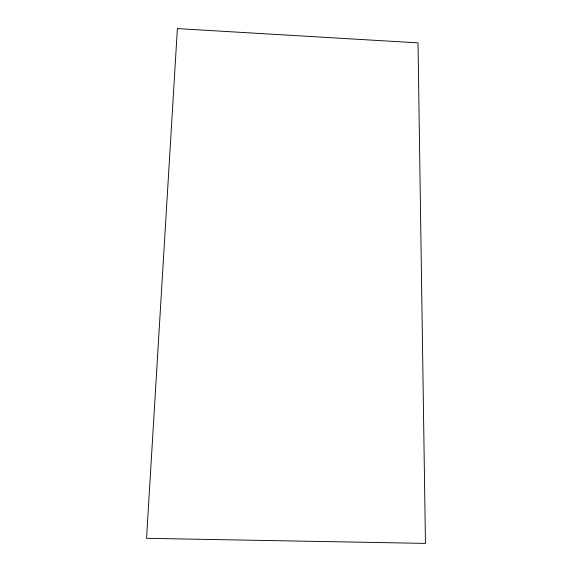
<?xml version="1.0" encoding="UTF-8"?>
<svg xmlns="http://www.w3.org/2000/svg" width="572" height="572" viewBox="0 0 572 572"><rect width="100%" height="100%" fill="white"/><g stroke="black" fill="none" stroke-linecap="round" stroke-linejoin="round"><path stroke-width="0.86" d="M177.377 28.6L146.546 538.316L425.454 543.4L418.01 42.871L177.377 28.6"/></g></svg>
